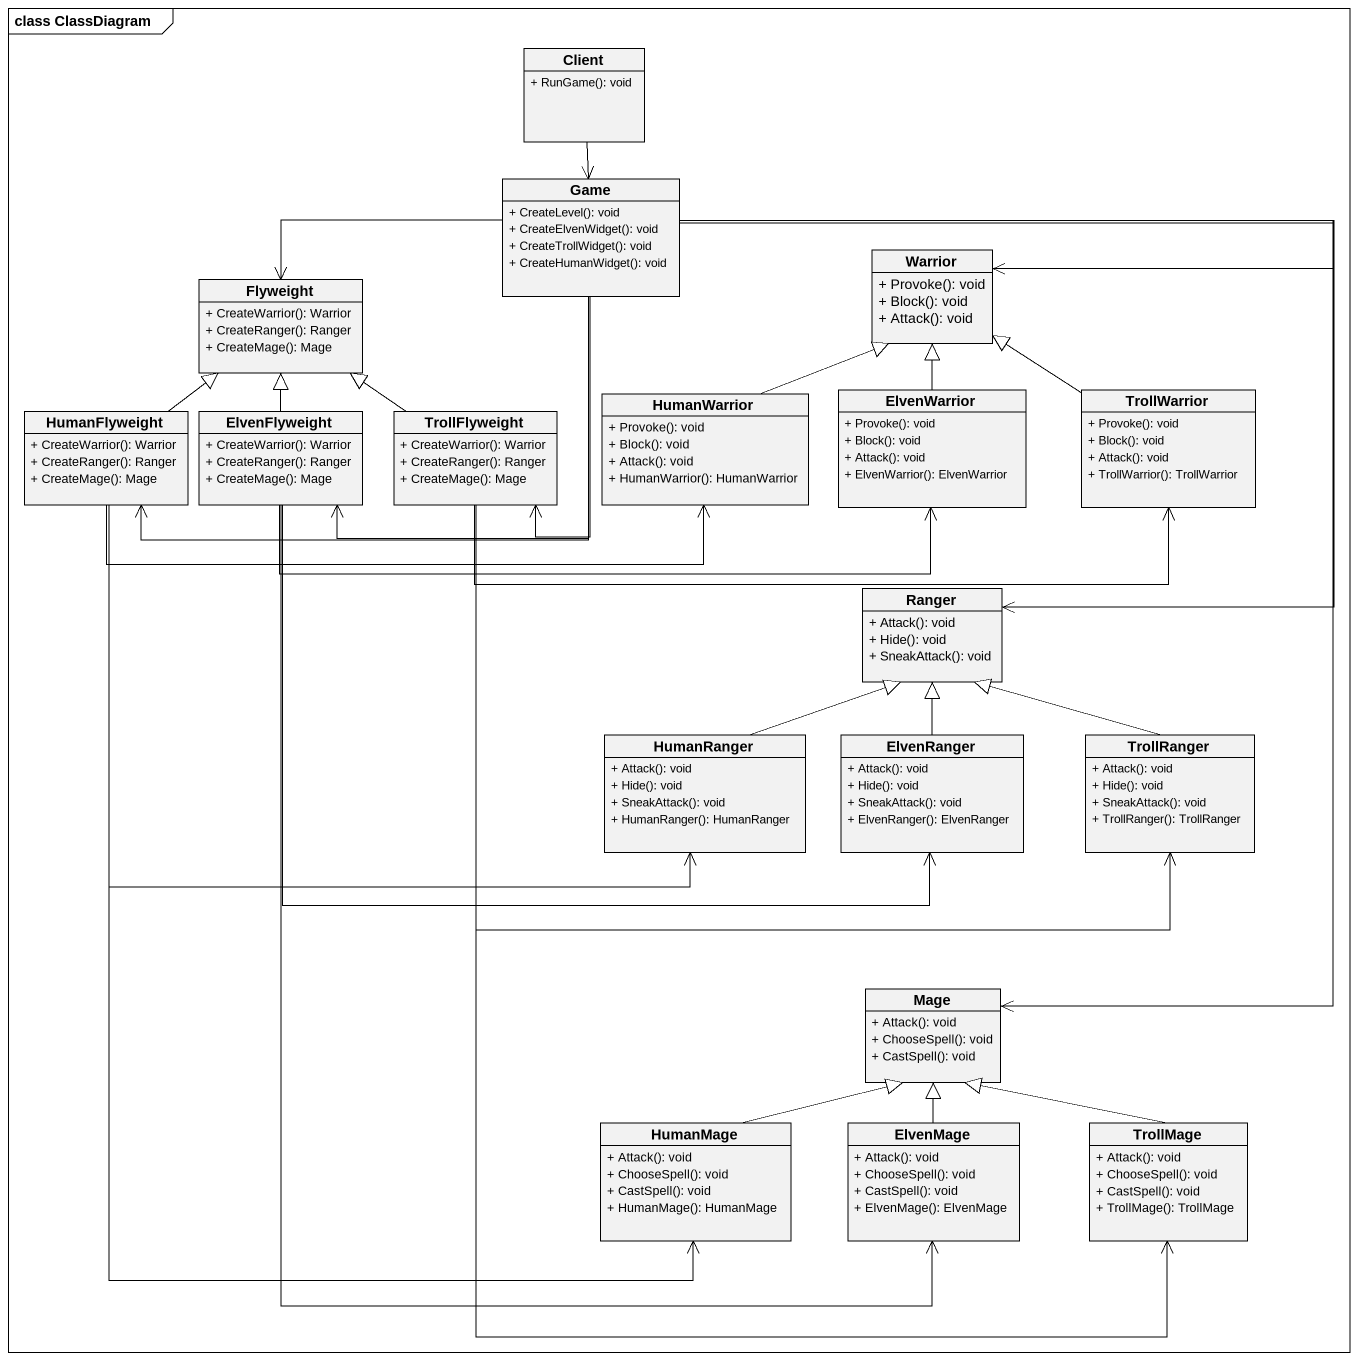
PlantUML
@startuml
mainframe class ClassDiagram
hide circle
hide empty members
skinparam classAttributeIconSize 0
class Client {
  + RunGame(): void
}
class Game {
  + CreateLevel(): void
  + CreateElvenWidget(): void
  + CreateTrollWidget(): void
  + CreateHumanWidget(): void
}
class Flyweight {
  + CreateWarrior(): Warrior
  + CreateRanger(): Ranger
  + CreateMage(): Mage
}
class Warrior {
  + Provoke(): void
  + Block(): void
  + Attack(): void
}
class HumanFlyweight {
  + CreateWarrior(): Warrior
  + CreateRanger(): Ranger
  + CreateMage(): Mage
}
class ElvenFlyweight {
  + CreateWarrior(): Warrior
  + CreateRanger(): Ranger
  + CreateMage(): Mage
}
class TrollFlyweight {
  + CreateWarrior(): Warrior
  + CreateRanger(): Ranger
  + CreateMage(): Mage
}
class HumanWarrior {
  + Provoke(): void
  + Block(): void
  + Attack(): void
  + HumanWarrior(): HumanWarrior
}
class ElvenWarrior {
  + Provoke(): void
  + Block(): void
  + Attack(): void
  + ElvenWarrior(): ElvenWarrior
}
class TrollWarrior {
  + Provoke(): void
  + Block(): void
  + Attack(): void
  + TrollWarrior(): TrollWarrior
}
class Ranger {
  + Attack(): void
  + Hide(): void
  + SneakAttack(): void
}
class HumanRanger {
  + Attack(): void
  + Hide(): void
  + SneakAttack(): void
  + HumanRanger(): HumanRanger
}
class ElvenRanger {
  + Attack(): void
  + Hide(): void
  + SneakAttack(): void
  + ElvenRanger(): ElvenRanger
}
class TrollRanger {
  + Attack(): void
  + Hide(): void
  + SneakAttack(): void
  + TrollRanger(): TrollRanger
}
class Mage {
  + Attack(): void
  + ChooseSpell(): void
  + CastSpell(): void
}
class HumanMage {
  + Attack(): void
  + ChooseSpell(): void
  + CastSpell(): void
  + HumanMage(): HumanMage
}
class ElvenMage {
  + Attack(): void
  + ChooseSpell(): void
  + CastSpell(): void
  + ElvenMage(): ElvenMage
}
class TrollMage {
  + Attack(): void
  + ChooseSpell(): void
  + CastSpell(): void
  + TrollMage(): TrollMage
}
Client --> Game
Game -left-> Flyweight
Game -right-> Warrior
Game -left-> HumanFlyweight
Game --> ElvenFlyweight
Game --> TrollFlyweight
Game --> Ranger
Game --> Mage
HumanFlyweight -up-|> Flyweight
HumanFlyweight -right-> HumanWarrior
HumanFlyweight -right-> HumanRanger
HumanFlyweight --> HumanMage
ElvenFlyweight -up-|> Flyweight
ElvenFlyweight -right-> ElvenWarrior
ElvenFlyweight -right-> ElvenRanger
ElvenFlyweight --> ElvenMage
TrollFlyweight -up-|> Flyweight
TrollFlyweight -right-> TrollWarrior
TrollFlyweight -right-> TrollRanger
TrollFlyweight --> TrollMage
HumanWarrior -up-|> Warrior
ElvenWarrior -up-|> Warrior
TrollWarrior -up-|> Warrior
HumanRanger -up-|> Ranger
ElvenRanger -up-|> Ranger
TrollRanger -up-|> Ranger
HumanMage -up-|> Mage
ElvenMage -up-|> Mage
TrollMage -up-|> Mage
@enduml
